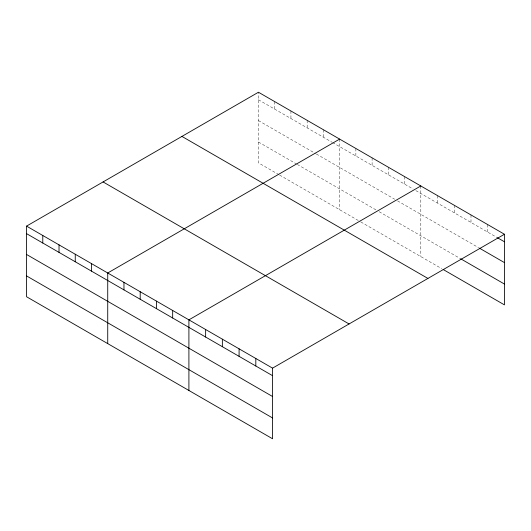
<?xml version="1.0" encoding="UTF-8"?>
<svg xmlns="http://www.w3.org/2000/svg" width="531" height="531" viewBox="0 0 531 531"><rect width="100%" height="100%" fill="white"/><g stroke="black" fill="none" stroke-linecap="round" stroke-linejoin="round"><path stroke-width="0.4" stroke-dasharray="2.65 1.99" d="M258.458 99.755L331.868 142.135M332.572 142.547L413.045 189.003M415.873 190.636L497.481 237.755M258.458 120.577L315.633 153.585M316.337 153.997L394.692 199.231M397.52 200.864L478.663 247.711M258.458 142.029L296.577 164.039M297.28 164.444L376.34 210.09M379.161 211.723L459.846 258.298M278.928 174.672L258.458 162.858L258.458 92.235M279.631 175.084L360.104 221.54M360.808 221.951L441.719 268.659M487.723 224.6L487.723 232.12M470.997 214.942L470.997 222.462M454.264 205.285L454.264 212.805M437.537 195.627L437.537 203.147M420.811 185.969L420.811 256.592M404.576 176.597L404.576 184.118M388.34 167.219L388.34 174.739M372.105 157.846L372.105 165.367M355.87 148.474L355.87 155.995M339.634 139.102L339.634 209.725M323.399 129.723L323.399 137.25M307.164 120.351L307.164 127.871M290.928 110.979L290.928 118.499M274.693 101.607L274.693 109.127"/><path stroke-width="0.8" d="M26.55 226.12L272.542 368.142L272.542 438.765L26.55 296.743L26.55 226.12L258.458 92.235L504.45 234.257L504.45 304.88L443.113 269.469M339.634 139.102L107.727 272.987L107.727 343.61M420.811 185.969L188.903 319.854L188.903 390.477M272.542 368.142L504.45 234.257M497.481 237.755L504.45 241.778M479.36 248.116L504.45 262.599M460.543 258.703L504.45 284.052M181.927 136.414L427.92 278.436M103.08 181.941L349.073 323.963M26.55 233.64L272.542 375.669M26.55 254.468L272.542 396.491M26.55 275.921L272.542 417.943M255.816 358.485L255.816 366.012M239.089 348.827L239.089 356.354M222.363 339.17L222.363 346.697M205.636 329.512L205.636 337.039M172.668 310.482L172.668 318.003M156.433 301.11L156.433 308.63M140.197 291.738L140.197 299.258M123.962 282.366L123.962 289.886M91.491 263.615L91.491 271.135M75.256 254.243L75.256 261.763M59.021 244.871L59.021 252.391M42.785 235.492L42.785 243.019"/></g></svg>
